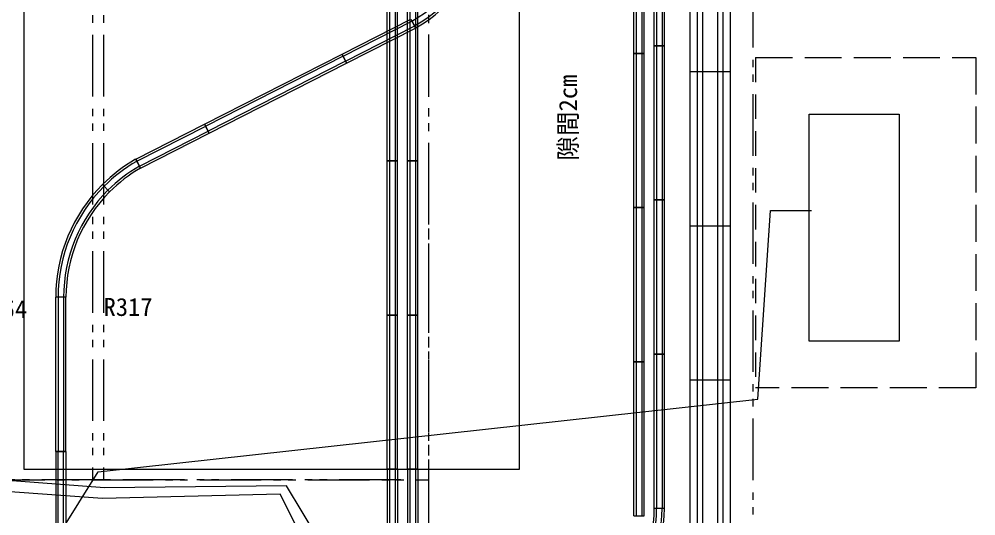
# Model space of a CAD drawing. Units: millimetres, scale not verified. Extents: x -9453 to 9743, y -8805 to 2983.
# Drawn here: x 626 to 1404, y -839 to -435 of the extents above; entities that cross this region are included whole.
import ezdxf
from ezdxf.enums import TextEntityAlignment as Align

# ---------------------------------------------------------------- set-up
doc = ezdxf.new("R2010")
doc.units = ezdxf.units.MM
doc.header["$LTSCALE"] = 10
for name, pattern in [('DASHED2', [3, 2, -1]), ('DASHED3', [4, 3, -1]), ('DOUBLE_CHAIN1', [8.8, 5, -1, 0.6, -0.6, 0.6, -1])]:
    doc.linetypes.add(name, pattern=pattern)
for name, color, linetype in [('0-0_線路', 7, 'Continuous'), ('0-7', 7, 'Continuous'), ('0-8_教室', 3, 'DOUBLE_CHAIN1')]:
    doc.layers.add(name, color=color, linetype=linetype)
doc.styles.add('ＭＳ ゴシック', font='')
doc.styles.get('ＭＳ ゴシック').set_extended_font_data('MS Gothic')

msp = doc.modelspace()

# ---------------------------------------------------------------- linework, layer by layer
at = {"layer": '0-0_線路', "color": 6}
msp.add_line((1033.08, -800.91), (1033.08, -263.31), dxfattribs=at)
at = {"layer": '0-0_線路'}
for p, q in [((1142.79, -456.25), (1142.79, -330.81)), ((1151.08, -456.25), (1151.08, -330.81)), ((1126.21, -462.52), (1126.21, -337.08)), ((1134.5, -462.52), (1134.5, -337.08)), ((933.83, -550.03), (933.83, -424.59)), ((950.41, -550.03), (950.41, -424.59)), ((888.81, -463.05), (944.7, -434.58)), ((944.7, -434.58), (948.46, -441.96)), ((944.7, -434.58), (948.84, -441.75)), ((892.58, -470.43), (948.46, -441.96)), ((1151.08, -456.25), (1142.79, -456.25)), ((1142.79, -581.69), (1142.79, -456.25)), ((1142.79, -456.25), (1151.08, -456.25)), ((1151.08, -581.69), (1151.08, -456.25)), ((892.58, -470.43), (888.81, -463.05)), ((888.81, -463.05), (892.58, -470.43)), ((888.81, -463.05), (892.58, -470.43)), ((1134.5, -462.52), (1126.21, -462.52)), ((1126.21, -587.96), (1126.21, -462.52)), ((1126.21, -462.52), (1134.5, -462.52)), ((1134.5, -587.96), (1134.5, -462.52)), ((780.81, -527.38), (892.58, -470.43)), ((1171.61, -477.28), (1204.76, -477.28)), ((1171.61, -477.28), (1204.76, -477.28)), ((721.16, -548.47), (777.04, -520)), ((777.04, -520), (780.81, -527.38)), ((777.04, -520), (780.81, -527.38)), ((777.04, -520), (780.81, -527.38)), ((777.04, -520), (780.81, -527.38)), ((724.92, -555.86), (780.81, -527.38)), ((720.78, -548.68), (724.92, -555.86)), ((724.92, -555.86), (721.16, -548.47)), ((721.16, -548.47), (724.92, -555.86)), ((721.16, -548.47), (724.92, -555.86)), ((721.16, -548.47), (724.92, -555.86)), ((933.83, -550.03), (925.55, -550.03)), ((925.55, -550.03), (933.83, -550.03)), ((925.55, -550.03), (933.83, -550.03)), ((933.83, -675.47), (933.83, -550.03)), ((950.41, -550.03), (942.12, -550.03)), ((942.12, -550.03), (950.41, -550.03)), ((942.12, -550.03), (950.41, -550.03)), ((950.41, -675.47), (950.41, -550.03)), ((699.8, -575.13), (693.94, -569.27)), ((699.8, -575.13), (693.94, -569.27)), ((1151.08, -581.69), (1142.79, -581.69)), ((1142.79, -707.13), (1142.79, -581.69)), ((1142.79, -581.69), (1151.08, -581.69)), ((1151.08, -707.13), (1151.08, -581.69)), ((1134.5, -587.96), (1126.21, -587.96)), ((1126.21, -713.4), (1126.21, -587.96)), ((1126.21, -587.96), (1134.5, -587.96)), ((1134.5, -713.4), (1134.5, -587.96)), ((1171.61, -602.72), (1204.76, -602.72)), ((1171.61, -602.72), (1204.76, -602.72)), ((655.99, -786.34), (655.99, -660.9)), ((664.28, -660.9), (655.99, -660.9)), ((664.28, -660.9), (655.99, -660.9)), ((664.28, -660.9), (655.99, -660.9)), ((664.28, -786.34), (664.28, -660.9)), ((925.55, -800.91), (925.55, -675.47)), ((925.55, -675.47), (933.83, -675.47)), ((925.55, -675.47), (933.83, -675.47)), ((942.12, -800.91), (942.12, -675.47)), ((942.12, -675.47), (950.41, -675.47)), ((942.12, -675.47), (950.41, -675.47)), ((1151.08, -707.13), (1142.79, -707.13)), ((1142.79, -832.57), (1142.79, -707.13)), ((1142.79, -707.13), (1151.08, -707.13)), ((1151.08, -832.57), (1151.08, -707.13)), ((1134.5, -713.4), (1126.21, -713.4)), ((1126.21, -838.84), (1126.21, -713.4)), ((1126.21, -713.4), (1134.5, -713.4)), ((1134.5, -838.84), (1134.5, -713.4)), ((1171.61, -728.16), (1204.76, -728.16)), ((1171.61, -728.16), (1204.76, -728.16)), ((655.99, -786.34), (664.28, -786.34)), ((655.99, -786.34), (664.28, -786.34)), ((664.28, -786.34), (655.99, -786.34)), ((664.28, -786.34), (655.99, -786.34)), ((655.99, -786.34), (664.28, -786.34)), ((664.28, -786.34), (655.99, -786.34)), ((655.99, -786.34), (655.99, -911.78)), ((664.28, -786.34), (655.99, -786.34)), ((664.28, -786.34), (664.28, -911.78)), ((925.55, -800.91), (933.83, -800.91)), ((925.55, -800.91), (933.83, -800.91)), ((925.55, -800.91), (925.55, -863.63)), ((933.83, -800.91), (925.55, -800.91)), ((933.83, -800.91), (925.55, -800.91)), ((933.83, -800.91), (925.55, -800.91)), ((933.83, -800.91), (933.83, -863.63)), ((942.12, -800.91), (950.41, -800.91)), ((942.12, -800.91), (950.41, -800.91)), ((942.12, -800.91), (950.41, -800.91)), ((942.12, -800.91), (942.12, -863.63)), ((950.41, -800.91), (942.12, -800.91)), ((950.41, -800.91), (942.12, -800.91)), ((950.41, -800.91), (942.12, -800.91)), ((950.41, -800.91), (950.41, -863.63)), ((1142.79, -832.57), (1151.08, -832.57)), ((1142.79, -832.57), (1151.08, -832.57)), ((1126.21, -838.84), (1134.5, -838.84)), ((1126.21, -838.84), (1134.5, -838.84)), ((1126.21, -838.84), (1134.5, -838.84))]:
    msp.add_line(p, q, dxfattribs=at)
at = {"layer": '0-0_線路', "color": 2}
for p, q in [((1144.69, -330.81), (1144.69, -456.25)), ((1149.17, -330.81), (1149.17, -456.25)), ((1128.12, -337.08), (1128.12, -462.52)), ((1132.6, -337.08), (1132.6, -462.52)), ((1177.66, -351.84), (1177.66, -477.28)), ((1182.14, -351.84), (1182.14, -477.28)), ((1194.23, -351.84), (1194.23, -477.28)), ((1198.71, -351.84), (1198.71, -477.28)), ((927.45, -424.59), (927.45, -550.03)), ((931.93, -424.59), (931.93, -550.03)), ((944.03, -424.59), (944.03, -550.03)), ((948.51, -424.59), (948.51, -550.03)), ((889.68, -464.75), (945.56, -436.27)), ((891.71, -468.74), (947.59, -440.26)), ((1144.69, -456.25), (1144.69, -581.69)), ((1149.17, -456.25), (1149.17, -581.69)), ((889.68, -464.75), (777.91, -521.7)), ((1128.12, -462.52), (1128.12, -587.96)), ((1132.6, -462.52), (1132.6, -587.96)), ((891.71, -468.74), (779.94, -525.69)), ((1177.66, -477.28), (1177.66, -602.72)), ((1182.14, -477.28), (1182.14, -602.72)), ((1194.23, -477.28), (1194.23, -602.72)), ((1198.71, -477.28), (1198.71, -602.72)), ((722.03, -550.17), (777.91, -521.7)), ((724.06, -554.16), (779.94, -525.69)), ((927.45, -550.03), (927.45, -675.47)), ((931.93, -550.03), (931.93, -675.47)), ((944.03, -550.03), (944.03, -675.47)), ((948.51, -550.03), (948.51, -675.47)), ((1144.69, -581.69), (1144.69, -707.13)), ((1149.17, -581.69), (1149.17, -707.13)), ((1128.12, -587.96), (1128.12, -713.4)), ((1132.6, -587.96), (1132.6, -713.4)), ((1177.66, -602.72), (1177.66, -728.16)), ((1182.14, -602.72), (1182.14, -728.16)), ((1194.23, -602.72), (1194.23, -728.16)), ((1198.71, -602.72), (1198.71, -728.16)), ((657.89, -660.9), (657.89, -786.34)), ((662.37, -660.9), (662.37, -786.34)), ((927.45, -675.47), (927.45, -800.91)), ((931.93, -675.47), (931.93, -800.91)), ((944.03, -675.47), (944.03, -800.91)), ((948.51, -675.47), (948.51, -800.91)), ((1144.69, -707.13), (1144.69, -832.57)), ((1149.17, -707.13), (1149.17, -832.57)), ((1128.12, -713.4), (1128.12, -838.84)), ((1132.6, -713.4), (1132.6, -838.84)), ((1177.66, -728.16), (1177.66, -853.6)), ((1182.14, -728.16), (1182.14, -853.6)), ((1194.23, -728.16), (1194.23, -853.6)), ((1198.71, -728.16), (1198.71, -853.6)), ((657.89, -911.78), (657.89, -786.34)), ((662.37, -911.78), (662.37, -786.34)), ((927.45, -800.91), (927.45, -863.63)), ((931.93, -800.91), (931.93, -863.63)), ((944.03, -800.91), (944.03, -863.63)), ((948.51, -800.91), (948.51, -863.63))]:
    msp.add_line(p, q, dxfattribs=at)
at = {"layer": '0-0_線路', "color": 3}
for p, q in [((1171.61, -351.84), (1171.61, -477.28)), ((1204.76, -477.28), (1204.76, -351.84)), ((1171.61, -477.28), (1171.61, -602.72)), ((1204.76, -602.72), (1204.76, -477.28)), ((1171.61, -602.72), (1171.61, -728.16)), ((1204.76, -728.16), (1204.76, -602.72)), ((1171.61, -728.16), (1171.61, -853.6)), ((1204.76, -853.6), (1204.76, -728.16))]:
    msp.add_line(p, q, dxfattribs=at)
at = {"layer": '0-0_線路', "color": 6}
msp.add_lwpolyline([(629.88, -263.31), (629.88, -800.91), (1033.08, -800.91)], dxfattribs=at)
at = {"layer": '0-0_線路'}
for points in [[(933.83, -550.03), (925.55, -550.03), (925.55, -424.59)], [(950.41, -550.03), (942.12, -550.03), (942.12, -424.59)], [(780.81, -527.38), (777.04, -520), (888.81, -463.05)], [(892.58, -470.43), (888.81, -463.05), (892.58, -470.43)], [(933.83, -675.47), (925.55, -675.47), (925.55, -550.03)], [(950.41, -675.47), (942.12, -675.47), (942.12, -550.03)], [(699.8, -575.13), (693.94, -569.27), (699.8, -575.13)], [(933.83, -800.91), (933.83, -675.47), (925.55, -675.47)], [(950.41, -800.91), (950.41, -675.47), (942.12, -675.47)], [(942.12, -800.91), (950.41, -800.91), (942.12, -800.91)]]:
    msp.add_lwpolyline(points, dxfattribs=at)
at = {"layer": '0-0_線路', "color": 2}
for centre, radius, start, end in [((884.05, -329.53), 123.2, 299.99997, 344.99997), ((884.05, -329.53), 127.68, 299.99997, 344.99992), ((785.57, -660.9), 127.68, 119.99994, 135), ((785.57, -660.9), 123.2, 119.99995, 135), ((785.57, -660.9), 127.68, 135.00005, 180), ((785.57, -660.9), 123.2, 135, 180), ((1021.49, -832.57), 123.2, 315, 0), ((1021.49, -832.57), 127.68, 315, 359.99995)]:
    msp.add_arc(centre, radius, start, end, dxfattribs=at)
at = {"layer": '0-0_線路'}
for centre, radius, start, end in [((884.05, -329.53), 129.58, 299.99997, 344.99992), ((785.57, -660.9), 129.58, 119.99997, 135), ((785.56, -660.89), 121.28, 119.99911, 135.00079), ((785.57, -660.9), 121.3, 119.99997, 135), ((785.57, -660.9), 129.58, 135.00005, 180), ((785.57, -660.9), 121.3, 134.99998, 180), ((1021.49, -832.57), 121.3, 315, 0.00002), ((1021.49, -832.57), 129.58, 315, 359.99995)]:
    msp.add_arc(centre, radius, start, end, dxfattribs=at)
at = {"layer": '0-7', "color": 5}
msp.add_line((925.55, -950.32), (843.73, -814.31), dxfattribs=at)
msp.add_lwpolyline([(1268.84, -512.04), (1342.01, -512.04), (1342.01, -696.71), (1268.84, -696.71)], close=True, dxfattribs=at)
for points in [[(659.06, -853.51), (690.42, -802.99), (1227.02, -743.75), (1237.48, -590.44), (1270.58, -590.44)], [(843.73, -814.31), (695.65, -816.05), (373.33, -791.66)], [(693.9, -824.76), (382.05, -802.12), (272.29, -927.56)], [(909.94, -962.4), (838.51, -821.28), (693.9, -824.76)]]:
    msp.add_lwpolyline(points, dxfattribs=at)
at = {"layer": '0-8_教室'}
for p, q in [((959.03, 256.85), (959.03, -545.07)), ((685.75, -7.47), (685.75, -809.39)), ((959.03, -271.79), (959.03, -536.11)), ((959.03, -271.79), (959.03, -1073.71)), ((1223.35, -1073.71), (1223.35, -271.79)), ((959.03, -545.07), (959.03, -809.39)), ((157.12, -809.39), (959.03, -809.39)), ((936.63, -809.39), (672.32, -809.39))]:
    msp.add_line(p, q, dxfattribs=at)
at = {"layer": '0-8_教室', "linetype": 'DASHED3'}
msp.add_line((1225.2, -465.8), (1404.4, -465.8), dxfattribs=at)
at = {"layer": '0-8_教室', "linetype": 'DASHED2'}
msp.add_line((1225.2, -465.8), (1225.2, -734.6), dxfattribs=at)
at = {"layer": '0-8_教室'}
for points in [[(694.72, -7.47), (694.72, -809.39), (430.4, -809.39)], [(694.72, -7.47), (959.03, -7.47), (959.03, -809.39)]]:
    msp.add_lwpolyline(points, dxfattribs=at)
at = {"layer": '0-8_教室', "linetype": 'DASHED3'}
msp.add_lwpolyline([(1404.4, -465.8), (1404.4, -734.6), (1225.2, -734.6)], dxfattribs=at)

# ---------------------------------------------------------------- texts
at = {"layer": '0-0_線路', "color": 4, "style": 'ＭＳ ゴシック'}
for s, p in [('R317', (694.85, -680.54)), ('R354', (592.88, -682.27))]:
    msp.add_text(s, height=14.66, dxfattribs=at).set_placement(p, align=Align.BOTTOM_LEFT)
at = {"layer": '0-8_教室', "color": 4, "style": 'ＭＳ ゴシック'}
msp.add_text('隙間2cm', height=14.66, rotation=90, dxfattribs=at).set_placement((1084.38, -549.72), align=Align.BOTTOM_LEFT)

doc.saveas('drawing.dxf')
